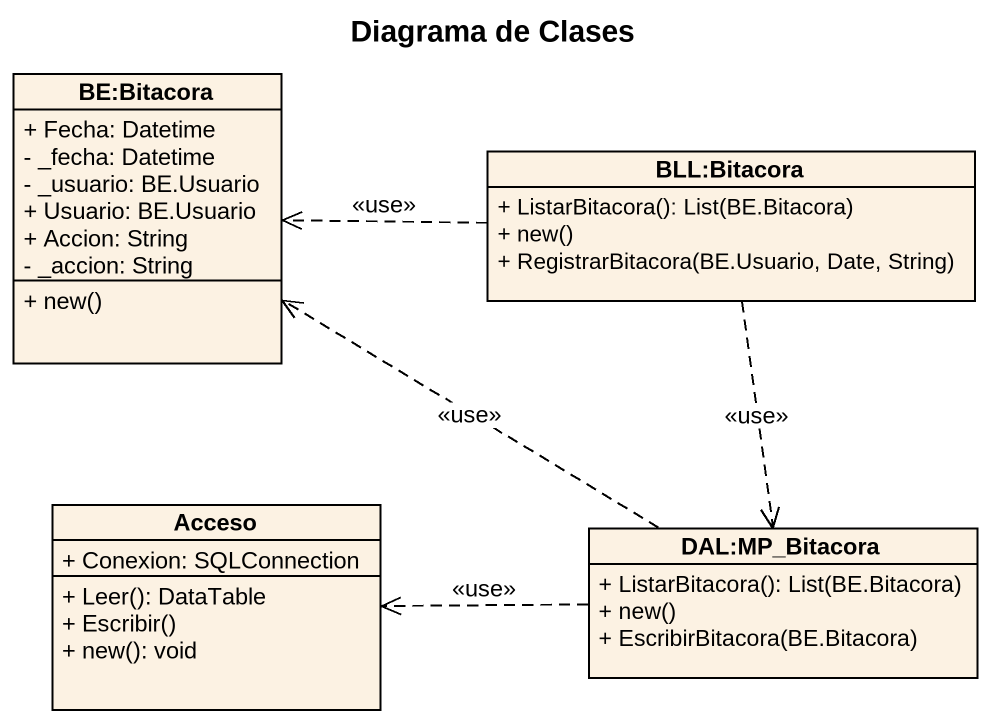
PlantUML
@startuml
title Diagrama de Clases
hide circle
hide empty members
skinparam classAttributeIconSize 0
class "BE:Bitacora" as BE_Bitacora {
  + Fecha: Datetime
  - _fecha: Datetime
  - _usuario: BE.Usuario
  + Usuario: BE.Usuario
  + Accion: String
  - _accion: String
  + new()
}
class "BLL:Bitacora" as BLL_Bitacora {
  + ListarBitacora(): List(BE.Bitacora)
  + new()
  + RegistrarBitacora(BE.Usuario, Date, String)
}
class Acceso {
  + Conexion: SQLConnection
  + Leer(): DataTable
  + Escribir()
  + new(): void
}
class "DAL:MP_Bitacora" as DAL_MP_Bitacora {
  + ListarBitacora(): List(BE.Bitacora)
  + new()
  + EscribirBitacora(BE.Bitacora)
}
BLL_Bitacora .left.> BE_Bitacora : <<use>>
BLL_Bitacora ..> DAL_MP_Bitacora : <<use>>
DAL_MP_Bitacora .up.> BE_Bitacora : <<use>>
DAL_MP_Bitacora .left.> Acceso : <<use>>
@enduml
